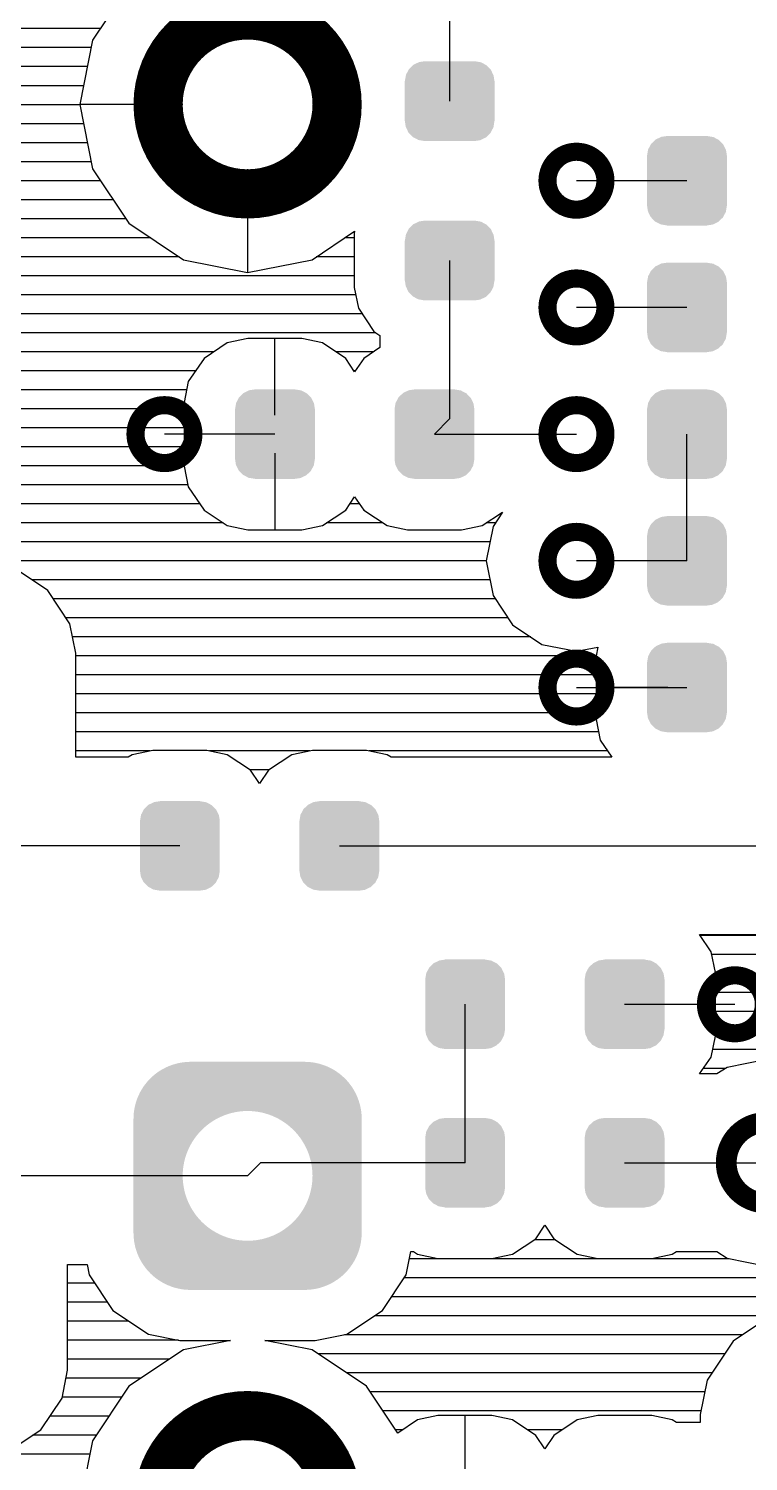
# Model space of a CAD drawing. Extents: x 295 to 953, y 10 to 290.
# Drawn here: x 644.72 to 659.14, y 108.46 to 137.18 of the extents above; entities that cross this region are included whole.
import ezdxf

# ---------------------------------------------------------------- set-up
doc = ezdxf.new("R2010")
doc.units = 0
doc.header["$LTSCALE"] = 5
doc.header["$MEASUREMENT"] = 0
doc.layers.get('0').update_dxf_attribs({"linetype": 'CONTINUOUS', "lineweight": 25})

msp = doc.modelspace()

# ---------------------------------------------------------------- linework, layer by layer
for p, q in [((653.157, 138.885), (653.157, 135.73)), ((646.731, 138.042), (645.999, 136.949)), ((646.152, 137.183), (625.852, 137.183)), ((645.969, 136.802), (625.852, 136.802)), ((645.999, 136.949), (645.745, 135.664)), ((645.893, 136.421), (625.852, 136.421)), ((645.817, 136.04), (625.852, 136.04)), ((645.745, 135.659), (625.852, 135.659)), ((647.808, 135.664), (645.745, 135.664)), ((645.745, 135.664), (645.999, 134.374)), ((645.822, 135.278), (625.852, 135.278)), ((645.898, 134.897), (625.852, 134.897)), ((645.974, 134.516), (625.852, 134.516)), ((646.162, 134.135), (625.852, 134.135)), ((645.999, 134.374), (646.731, 133.282)), ((649.108, 134.364), (649.108, 132.296)), ((657.912, 134.135), (655.697, 134.135)), ((646.416, 133.754), (625.852, 133.754)), ((646.67, 133.373), (625.852, 133.373)), ((646.731, 133.282), (647.823, 132.55)), ((647.168, 132.992), (625.852, 132.992)), ((650.399, 132.55), (651.252, 133.124)), ((651.242, 132.992), (651.054, 132.992)), ((651.252, 133.124), (651.242, 133.073)), ((651.242, 133.073), (651.242, 131.991)), ((647.737, 132.611), (625.852, 132.611)), ((647.823, 132.55), (649.108, 132.296)), ((649.108, 132.296), (650.399, 132.55)), ((651.242, 132.611), (650.48, 132.611)), ((653.157, 132.535), (653.157, 129.36)), ((651.242, 132.23), (625.852, 132.23)), ((651.272, 131.849), (625.852, 131.849)), ((651.242, 131.991), (651.328, 131.58)), ((651.328, 131.58), (651.638, 131.112)), ((657.912, 131.595), (655.697, 131.595)), ((651.405, 131.468), (625.852, 131.468)), ((651.679, 131.087), (625.852, 131.087)), ((649.113, 130.97), (648.702, 130.884)), ((650.195, 130.97), (649.113, 130.97)), ((649.657, 129.436), (649.657, 130.97)), ((650.607, 130.884), (650.195, 130.97)), ((651.638, 131.112), (651.76, 131.031)), ((651.76, 131.031), (651.76, 130.792)), ((648.428, 130.706), (625.852, 130.706)), ((648.702, 130.884), (648.235, 130.574)), ((651.074, 130.574), (650.607, 130.884)), ((651.628, 130.706), (650.881, 130.706)), ((651.76, 130.792), (651.435, 130.574)), ((648.235, 130.574), (647.92, 130.107)), ((651.252, 130.305), (651.074, 130.574)), ((651.435, 130.574), (651.252, 130.305)), ((648.067, 130.325), (625.852, 130.325)), ((647.92, 130.107), (647.838, 129.69)), ((651.267, 130.325), (651.242, 130.325)), ((647.889, 129.944), (625.852, 129.944)), ((647.838, 129.563), (625.852, 129.563)), ((647.838, 129.69), (647.838, 128.415)), ((653.157, 129.36), (652.852, 129.055)), ((647.838, 129.182), (625.852, 129.182)), ((649.657, 129.055), (647.442, 129.055)), ((649.276, 129.055), (647.838, 129.055)), ((652.852, 129.055), (655.697, 129.055)), ((657.912, 126.515), (657.912, 129.055)), ((647.838, 128.801), (625.852, 128.801)), ((649.657, 128.674), (649.657, 127.135)), ((647.838, 128.42), (625.852, 128.42)), ((647.838, 128.415), (647.92, 127.998)), ((647.915, 128.039), (625.852, 128.039)), ((647.92, 127.998), (648.235, 127.531)), ((648.153, 127.658), (625.852, 127.658)), ((648.235, 127.531), (648.702, 127.221)), ((650.607, 127.221), (651.074, 127.531)), ((651.074, 127.531), (651.252, 127.8)), ((651.349, 127.658), (651.161, 127.658)), ((651.252, 127.8), (651.435, 127.531)), ((651.435, 127.531), (651.902, 127.221)), ((648.621, 127.277), (625.852, 127.277)), ((651.821, 127.277), (650.688, 127.277)), ((653.807, 127.221), (654.214, 127.49)), ((654.072, 127.277), (653.889, 127.277)), ((654.214, 127.49), (654.026, 127.206)), ((648.702, 127.221), (649.113, 127.135)), ((649.113, 127.135), (650.195, 127.135)), ((650.195, 127.135), (650.607, 127.221)), ((651.902, 127.221), (652.314, 127.135)), ((652.314, 127.135), (653.396, 127.135)), ((653.396, 127.135), (653.807, 127.221)), ((654.026, 127.206), (653.889, 126.515)), ((653.965, 126.896), (625.852, 126.896)), ((653.889, 126.515), (625.852, 126.515)), ((645.105, 125.921), (644.435, 126.368)), ((653.889, 126.515), (654.026, 125.819)), ((657.912, 126.515), (655.697, 126.515)), ((653.965, 126.134), (644.79, 126.134)), ((645.547, 125.255), (645.105, 125.921)), ((654.026, 125.819), (654.417, 125.23)), ((654.072, 125.753), (645.217, 125.753)), ((654.326, 125.372), (645.471, 125.372)), ((645.664, 124.666), (645.547, 125.255)), ((654.417, 125.23), (655.006, 124.839)), ((654.783, 124.991), (645.603, 124.991)), ((645.664, 122.578), (645.664, 124.666)), ((655.006, 124.839), (655.697, 124.701)), ((655.697, 124.701), (656.129, 124.783)), ((656.129, 124.783), (656.093, 124.61)), ((656.093, 124.61), (645.664, 124.61)), ((656.093, 124.61), (656.093, 123.335)), ((656.093, 124.229), (645.664, 124.229)), ((656.093, 123.848), (645.664, 123.848)), ((655.697, 123.975), (657.912, 123.975)), ((657.531, 123.975), (656.093, 123.975)), ((656.093, 123.467), (645.664, 123.467)), ((656.093, 123.335), (656.175, 122.918)), ((656.144, 123.086), (645.664, 123.086)), ((647.153, 122.705), (645.664, 122.705)), ((647.208, 122.715), (646.797, 122.629)), ((648.29, 122.715), (647.208, 122.715)), ((648.702, 122.629), (648.29, 122.715)), ((650.353, 122.705), (648.346, 122.705)), ((650.409, 122.715), (649.997, 122.629)), ((651.491, 122.715), (650.409, 122.715)), ((651.902, 122.629), (651.491, 122.715)), ((656.322, 122.705), (651.547, 122.705)), ((656.175, 122.918), (656.408, 122.578)), ((646.716, 122.578), (645.664, 122.578)), ((646.797, 122.629), (646.716, 122.578)), ((649.169, 122.319), (648.702, 122.629)), ((649.997, 122.629), (649.53, 122.319)), ((651.984, 122.578), (651.902, 122.629)), ((656.408, 122.578), (651.984, 122.578)), ((649.535, 122.324), (649.164, 122.324)), ((649.347, 122.05), (649.169, 122.319)), ((649.53, 122.319), (649.347, 122.05)), ((647.752, 120.8), (643.922, 120.8)), ((650.947, 120.8), (667.127, 120.8)), ((658.4, 118.677), (658.166, 119.022)), ((658.166, 119.022), (666.396, 119.022)), ((666.411, 119.002), (658.181, 119.002)), ((658.481, 118.26), (658.4, 118.677)), ((666.792, 118.621), (658.41, 118.621)), ((658.481, 116.985), (658.481, 118.26)), ((667.173, 118.24), (658.481, 118.24)), ((667.554, 117.859), (658.481, 117.859)), ((653.467, 114.45), (653.467, 117.625)), ((656.662, 117.625), (658.872, 117.625)), ((657.043, 117.625), (658.481, 117.625)), ((667.889, 117.478), (658.481, 117.478)), ((658.4, 116.568), (658.481, 116.985)), ((667.889, 117.097), (658.481, 117.097)), ((667.889, 116.716), (658.425, 116.716)), ((658.166, 116.228), (658.4, 116.568)), ((658.679, 116.335), (658.242, 116.335)), ((658.715, 116.36), (658.511, 116.228)), ((659.507, 116.518), (658.715, 116.36)), ((658.511, 116.228), (658.166, 116.228)), ((649.367, 114.45), (649.108, 114.186)), ((653.467, 114.45), (649.367, 114.45)), ((656.662, 114.45), (659.507, 114.45)), ((649.108, 114.186), (643.373, 114.186)), ((654.884, 112.926), (655.062, 113.195)), ((655.062, 113.195), (655.245, 112.926)), ((654.417, 112.616), (654.884, 112.926)), ((655.275, 112.906), (654.854, 112.906)), ((655.245, 112.926), (655.712, 112.616)), ((652.288, 112.2), (652.38, 112.672)), ((652.38, 112.672), (652.431, 112.672)), ((652.431, 112.672), (652.512, 112.616)), ((652.512, 112.616), (652.923, 112.53)), ((654.005, 112.53), (654.417, 112.616)), ((655.712, 112.616), (656.124, 112.53)), ((657.206, 112.53), (657.617, 112.616)), ((657.617, 112.616), (657.699, 112.672)), ((657.699, 112.672), (658.511, 112.672)), ((658.511, 112.672), (658.715, 112.535)), ((645.502, 110.289), (645.502, 112.408)), ((645.502, 112.408), (645.893, 112.408)), ((645.893, 112.408), (645.933, 112.2)), ((658.755, 112.525), (652.349, 112.525)), ((652.923, 112.53), (654.005, 112.53)), ((656.124, 112.53), (657.206, 112.53)), ((658.715, 112.535), (659.507, 112.377)), ((646.045, 112.037), (645.502, 112.037)), ((645.933, 112.2), (646.411, 111.488)), ((651.811, 111.488), (652.288, 112.2)), ((674.62, 112.144), (652.248, 112.144)), ((674.62, 111.763), (651.994, 111.763)), ((646.299, 111.656), (645.502, 111.656)), ((646.411, 111.488), (647.122, 111.011)), ((651.095, 111.011), (651.811, 111.488)), ((646.731, 111.275), (645.502, 111.275)), ((659.599, 111.382), (651.653, 111.382)), ((659.624, 111.397), (658.837, 110.874)), ((647.722, 110.894), (645.502, 110.894)), ((647.122, 111.011), (647.752, 110.884)), ((647.752, 110.884), (648.763, 110.884)), ((648.763, 110.884), (647.823, 110.696)), ((650.399, 110.696), (649.454, 110.884)), ((649.454, 110.884), (650.465, 110.884)), ((650.465, 110.884), (651.095, 111.011)), ((659.03, 111.001), (651.049, 111.001)), ((658.837, 110.874), (658.318, 110.091)), ((647.823, 110.696), (646.731, 109.969)), ((651.491, 109.969), (650.399, 110.696)), ((658.669, 110.62), (650.516, 110.62)), ((645.39, 109.731), (645.502, 110.289)), ((647.539, 110.513), (645.502, 110.513)), ((646.97, 110.132), (645.471, 110.132)), ((658.415, 110.239), (651.084, 110.239)), ((658.318, 110.091), (658.176, 109.4)), ((644.968, 109.096), (645.39, 109.731)), ((646.584, 109.751), (645.395, 109.751)), ((646.731, 109.969), (645.999, 108.877)), ((652.116, 109.03), (651.491, 109.969)), ((658.268, 109.858), (651.562, 109.858)), ((658.191, 109.477), (651.816, 109.477)), ((646.33, 109.37), (645.146, 109.37)), ((652.512, 109.294), (652.116, 109.03)), ((652.923, 109.38), (652.512, 109.294)), ((654.005, 109.38), (652.923, 109.38)), ((653.467, 107.846), (653.467, 109.38)), ((654.417, 109.294), (654.005, 109.38)), ((654.884, 108.984), (654.417, 109.294)), ((655.712, 109.294), (655.245, 108.984)), ((656.124, 109.38), (655.712, 109.294)), ((657.206, 109.38), (656.124, 109.38)), ((657.617, 109.294), (657.206, 109.38)), ((657.699, 109.243), (657.617, 109.294)), ((658.176, 109.243), (657.699, 109.243)), ((658.176, 109.4), (658.176, 109.243)), ((644.333, 108.674), (644.968, 109.096)), ((646.076, 108.989), (644.801, 108.989)), ((645.999, 108.877), (645.745, 107.587)), ((652.212, 109.096), (652.075, 109.096)), ((655.413, 109.096), (654.717, 109.096)), ((655.062, 108.715), (654.884, 108.984)), ((655.245, 108.984), (655.062, 108.715)), ((645.944, 108.608), (643.993, 108.608))]:
    msp.add_line(p, q)
for points, const_width in [([(650.902, 135.664, -1), (647.315, 135.664, -1)], 0.986), ([(656.278, 134.135, -1), (655.117, 134.135, -1)], 0.363), ([(656.278, 131.595, -1), (655.117, 131.595, -1)], 0.363), ([(648.023, 129.055, -1), (646.862, 129.055, -1)], 0.363), ([(656.278, 129.055, -1), (655.117, 129.055, -1)], 0.363), ([(656.278, 126.515, -1), (655.117, 126.515, -1)], 0.363), ([(656.278, 123.975, -1), (655.117, 123.975, -1)], 0.363), ([(659.453, 117.625, -1), (658.292, 117.625, -1)], 0.363), ([(660.315, 114.45, -1), (658.699, 114.45, -1)], 0.417), ([(650.902, 107.587, -1), (647.315, 107.587, -1)], 0.986)]:
    msp.add_lwpolyline(points, format="xyb", close=True, dxfattribs=dict(const_width=const_width))
for points in [[(653.972, 136.369), (653.895, 136.45), (652.339, 136.369), (652.422, 136.45)], [(653.895, 136.45), (653.88, 136.458), (652.422, 136.45), (652.43, 136.458)], [(653.88, 136.458), (653.783, 136.509), (652.43, 136.458), (652.536, 136.509)], [(653.783, 136.509), (653.758, 136.513), (652.536, 136.509), (652.544, 136.513)], [(653.758, 136.513), (653.657, 136.53), (652.544, 136.513), (652.657, 136.53)], [(654.054, 136.131), (654.038, 136.244), (652.26, 136.131), (652.279, 136.244)], [(654.038, 136.244), (654.031, 136.257), (652.279, 136.244), (652.281, 136.257)], [(654.031, 136.257), (653.983, 136.358), (652.281, 136.257), (652.334, 136.358)], [(653.983, 136.358), (653.972, 136.369), (652.334, 136.358), (652.339, 136.369)], [(654.056, 135.329), (654.056, 136.131), (652.258, 135.329), (652.258, 136.131)], [(654.036, 135.216), (654.054, 135.329), (652.277, 135.216), (652.26, 135.329)], [(654.034, 135.204), (654.036, 135.216), (652.283, 135.204), (652.277, 135.216)], [(653.981, 135.102), (654.034, 135.204), (652.331, 135.102), (652.283, 135.204)], [(653.975, 135.091), (653.981, 135.102), (652.342, 135.091), (652.331, 135.102)], [(653.892, 135.01), (653.975, 135.091), (652.419, 135.01), (652.342, 135.091)], [(653.884, 135.002), (653.892, 135.01), (652.434, 135.002), (652.419, 135.01)], [(653.778, 134.951), (653.884, 135.002), (652.532, 134.951), (652.434, 135.002)], [(658.535, 134.96), (658.439, 135.011), (657.284, 134.96), (657.39, 135.011)], [(658.439, 135.011), (658.413, 135.015), (657.39, 135.011), (657.399, 135.015)], [(658.413, 135.015), (658.313, 135.031), (657.399, 135.015), (657.511, 135.031)], [(658.313, 135.031), (658.313, 135.034), (657.511, 135.031), (657.511, 135.034)], [(653.77, 134.947), (653.778, 134.951), (652.556, 134.947), (652.532, 134.951)], [(653.657, 134.93), (653.77, 134.947), (652.657, 134.93), (652.556, 134.947)], [(658.712, 134.635), (658.695, 134.747), (657.112, 134.635), (657.131, 134.747)], [(658.695, 134.747), (658.689, 134.76), (657.131, 134.747), (657.133, 134.76)], [(658.689, 134.76), (658.64, 134.861), (657.133, 134.76), (657.187, 134.861)], [(658.64, 134.861), (658.629, 134.873), (657.187, 134.861), (657.193, 134.873)], [(658.629, 134.873), (658.551, 134.952), (657.193, 134.873), (657.276, 134.952)], [(658.551, 134.952), (658.535, 134.96), (657.276, 134.952), (657.284, 134.96)], [(658.712, 134.633), (658.712, 134.635), (657.112, 134.633), (657.112, 134.635)], [(658.712, 133.637), (658.712, 134.633), (657.112, 133.637), (657.112, 134.633)], [(658.712, 133.635), (658.712, 133.637), (657.112, 133.635), (657.112, 133.637)], [(658.693, 133.523), (658.712, 133.635), (657.129, 133.523), (657.112, 133.635)], [(653.895, 133.255), (653.88, 133.263), (652.422, 133.255), (652.43, 133.263)], [(653.88, 133.263), (653.783, 133.314), (652.43, 133.263), (652.536, 133.314)], [(653.783, 133.314), (653.758, 133.318), (652.536, 133.314), (652.544, 133.318)], [(653.758, 133.318), (653.657, 133.335), (652.544, 133.318), (652.657, 133.335)], [(658.691, 133.51), (658.693, 133.523), (657.135, 133.51), (657.129, 133.523)], [(658.637, 133.409), (658.691, 133.51), (657.184, 133.409), (657.135, 133.51)], [(658.631, 133.397), (658.637, 133.409), (657.195, 133.397), (657.184, 133.409)], [(658.548, 133.318), (658.631, 133.397), (657.273, 133.318), (657.195, 133.397)], [(658.54, 133.31), (658.548, 133.318), (657.289, 133.31), (657.273, 133.318)], [(658.434, 133.259), (658.54, 133.31), (657.385, 133.259), (657.289, 133.31)], [(654.054, 132.936), (654.038, 133.049), (652.26, 132.936), (652.279, 133.049)], [(654.038, 133.049), (654.031, 133.061), (652.279, 133.049), (652.281, 133.061)], [(654.031, 133.061), (653.983, 133.163), (652.281, 133.061), (652.334, 133.163)], [(653.983, 133.163), (653.972, 133.174), (652.334, 133.163), (652.339, 133.174)], [(653.972, 133.174), (653.895, 133.255), (652.339, 133.174), (652.422, 133.255)], [(658.425, 133.255), (658.434, 133.259), (657.411, 133.255), (657.385, 133.259)], [(658.313, 133.239), (658.425, 133.255), (657.511, 133.239), (657.411, 133.255)], [(658.313, 133.236), (658.313, 133.239), (657.511, 133.236), (657.511, 133.239)], [(654.056, 132.133), (654.056, 132.936), (652.258, 132.133), (652.258, 132.936)], [(658.629, 132.333), (658.551, 132.412), (657.193, 132.333), (657.276, 132.412)], [(658.551, 132.412), (658.535, 132.42), (657.276, 132.412), (657.284, 132.42)], [(658.535, 132.42), (658.439, 132.471), (657.284, 132.42), (657.39, 132.471)], [(658.439, 132.471), (658.413, 132.475), (657.39, 132.471), (657.399, 132.475)], [(658.413, 132.475), (658.313, 132.491), (657.399, 132.475), (657.511, 132.491)], [(658.313, 132.491), (658.313, 132.494), (657.511, 132.491), (657.511, 132.494)], [(654.036, 132.021), (654.054, 132.133), (652.277, 132.021), (652.26, 132.133)], [(658.712, 132.095), (658.695, 132.207), (657.112, 132.095), (657.131, 132.207)], [(658.695, 132.207), (658.689, 132.22), (657.131, 132.207), (657.133, 132.22)], [(658.689, 132.22), (658.64, 132.321), (657.133, 132.22), (657.187, 132.321)], [(658.64, 132.321), (658.629, 132.333), (657.187, 132.321), (657.193, 132.333)], [(654.034, 132.008), (654.036, 132.021), (652.283, 132.008), (652.277, 132.021)], [(653.981, 131.906), (654.034, 132.008), (652.331, 131.906), (652.283, 132.008)], [(653.975, 131.896), (653.981, 131.906), (652.342, 131.896), (652.331, 131.906)], [(653.892, 131.815), (653.975, 131.896), (652.419, 131.815), (652.342, 131.896)], [(658.712, 132.093), (658.712, 132.095), (657.112, 132.093), (657.112, 132.095)], [(658.712, 131.097), (658.712, 132.093), (657.112, 131.097), (657.112, 132.093)], [(653.884, 131.807), (653.892, 131.815), (652.434, 131.807), (652.419, 131.815)], [(653.778, 131.756), (653.884, 131.807), (652.532, 131.756), (652.434, 131.807)], [(653.77, 131.752), (653.778, 131.756), (652.556, 131.752), (652.532, 131.756)], [(653.657, 131.735), (653.77, 131.752), (652.657, 131.735), (652.556, 131.752)], [(658.712, 131.095), (658.712, 131.097), (657.112, 131.095), (657.112, 131.097)], [(658.693, 130.983), (658.712, 131.095), (657.129, 130.983), (657.112, 131.095)], [(658.691, 130.97), (658.693, 130.983), (657.135, 130.97), (657.129, 130.983)], [(658.637, 130.869), (658.691, 130.97), (657.184, 130.869), (657.135, 130.97)], [(658.631, 130.857), (658.637, 130.869), (657.195, 130.857), (657.184, 130.869)], [(658.548, 130.778), (658.631, 130.857), (657.273, 130.778), (657.195, 130.857)], [(658.54, 130.77), (658.548, 130.778), (657.289, 130.77), (657.273, 130.778)], [(658.434, 130.719), (658.54, 130.77), (657.385, 130.719), (657.289, 130.77)], [(658.425, 130.715), (658.434, 130.719), (657.411, 130.715), (657.385, 130.719)], [(658.313, 130.699), (658.425, 130.715), (657.511, 130.699), (657.411, 130.715)], [(658.313, 130.696), (658.313, 130.699), (657.511, 130.696), (657.511, 130.699)], [(650.374, 129.793), (650.296, 129.872), (648.938, 129.793), (649.021, 129.872)], [(650.296, 129.872), (650.28, 129.88), (649.021, 129.872), (649.029, 129.88)], [(650.28, 129.88), (650.184, 129.931), (649.029, 129.88), (649.135, 129.931)], [(650.184, 129.931), (650.158, 129.935), (649.135, 129.931), (649.144, 129.935)], [(650.158, 129.935), (650.058, 129.951), (649.144, 129.935), (649.256, 129.951)], [(650.058, 129.951), (650.058, 129.954), (649.256, 129.951), (649.256, 129.954)], [(653.569, 129.793), (653.492, 129.872), (652.133, 129.793), (652.216, 129.872)], [(653.492, 129.872), (653.476, 129.88), (652.216, 129.872), (652.225, 129.88)], [(653.476, 129.88), (653.379, 129.931), (652.225, 129.88), (652.33, 129.931)], [(653.379, 129.931), (653.353, 129.935), (652.33, 129.931), (652.339, 129.935)], [(653.353, 129.935), (653.254, 129.951), (652.339, 129.935), (652.451, 129.951)], [(653.254, 129.951), (653.254, 129.954), (652.451, 129.951), (652.451, 129.954)], [(658.629, 129.793), (658.551, 129.872), (657.193, 129.793), (657.276, 129.872)], [(658.551, 129.872), (658.535, 129.88), (657.276, 129.872), (657.284, 129.88)], [(658.535, 129.88), (658.439, 129.931), (657.284, 129.88), (657.39, 129.931)], [(658.439, 129.931), (658.413, 129.935), (657.39, 129.931), (657.399, 129.935)], [(658.413, 129.935), (658.313, 129.951), (657.399, 129.935), (657.511, 129.951)], [(658.313, 129.951), (658.313, 129.954), (657.511, 129.951), (657.511, 129.954)], [(650.457, 129.555), (650.44, 129.667), (648.857, 129.555), (648.876, 129.667)], [(650.457, 129.553), (650.457, 129.555), (648.857, 129.553), (648.857, 129.555)], [(650.457, 128.557), (650.457, 129.553), (648.857, 128.557), (648.857, 129.553)], [(650.44, 129.667), (650.434, 129.68), (648.876, 129.667), (648.878, 129.68)], [(650.434, 129.68), (650.385, 129.781), (648.878, 129.68), (648.932, 129.781)], [(650.385, 129.781), (650.374, 129.793), (648.932, 129.781), (648.938, 129.793)], [(653.652, 129.555), (653.635, 129.667), (652.052, 129.555), (652.071, 129.667)], [(653.652, 129.553), (653.652, 129.555), (652.052, 129.553), (652.052, 129.555)], [(653.652, 128.557), (653.652, 129.553), (652.052, 128.557), (652.052, 129.553)], [(653.635, 129.667), (653.629, 129.68), (652.071, 129.667), (652.073, 129.68)], [(653.629, 129.68), (653.58, 129.781), (652.073, 129.68), (652.127, 129.781)], [(653.58, 129.781), (653.569, 129.793), (652.127, 129.781), (652.133, 129.793)], [(658.712, 129.555), (658.695, 129.667), (657.112, 129.555), (657.131, 129.667)], [(658.712, 129.553), (658.712, 129.555), (657.112, 129.553), (657.112, 129.555)], [(658.712, 128.557), (658.712, 129.553), (657.112, 128.557), (657.112, 129.553)], [(658.695, 129.667), (658.689, 129.68), (657.131, 129.667), (657.133, 129.68)], [(658.689, 129.68), (658.64, 129.781), (657.133, 129.68), (657.187, 129.781)], [(658.64, 129.781), (658.629, 129.793), (657.187, 129.781), (657.193, 129.793)], [(650.457, 128.555), (650.457, 128.557), (648.857, 128.555), (648.857, 128.557)], [(650.438, 128.443), (650.457, 128.555), (648.874, 128.443), (648.857, 128.555)], [(650.436, 128.43), (650.438, 128.443), (648.88, 128.43), (648.874, 128.443)], [(650.382, 128.329), (650.436, 128.43), (648.929, 128.329), (648.88, 128.43)], [(653.652, 128.555), (653.652, 128.557), (652.052, 128.555), (652.052, 128.557)], [(653.633, 128.443), (653.652, 128.555), (652.069, 128.443), (652.052, 128.555)], [(653.631, 128.43), (653.633, 128.443), (652.076, 128.43), (652.069, 128.443)], [(653.578, 128.329), (653.631, 128.43), (652.125, 128.329), (652.076, 128.43)], [(658.712, 128.555), (658.712, 128.557), (657.112, 128.555), (657.112, 128.557)], [(658.693, 128.443), (658.712, 128.555), (657.129, 128.443), (657.112, 128.555)], [(658.691, 128.43), (658.693, 128.443), (657.135, 128.43), (657.129, 128.443)], [(658.637, 128.329), (658.691, 128.43), (657.184, 128.329), (657.135, 128.43)], [(650.376, 128.317), (650.382, 128.329), (648.94, 128.317), (648.929, 128.329)], [(650.293, 128.238), (650.376, 128.317), (649.018, 128.238), (648.94, 128.317)], [(650.285, 128.23), (650.293, 128.238), (649.034, 128.23), (649.018, 128.238)], [(650.179, 128.179), (650.285, 128.23), (649.13, 128.179), (649.034, 128.23)], [(650.17, 128.175), (650.179, 128.179), (649.156, 128.175), (649.13, 128.179)], [(650.058, 128.159), (650.17, 128.175), (649.256, 128.159), (649.156, 128.175)], [(650.058, 128.156), (650.058, 128.159), (649.256, 128.156), (649.256, 128.159)], [(653.572, 128.317), (653.578, 128.329), (652.136, 128.317), (652.125, 128.329)], [(653.489, 128.238), (653.572, 128.317), (652.213, 128.238), (652.136, 128.317)], [(653.48, 128.23), (653.489, 128.238), (652.229, 128.23), (652.213, 128.238)], [(653.374, 128.179), (653.48, 128.23), (652.326, 128.179), (652.229, 128.23)], [(653.365, 128.175), (653.374, 128.179), (652.352, 128.175), (652.326, 128.179)], [(653.254, 128.159), (653.365, 128.175), (652.451, 128.159), (652.352, 128.175)], [(653.254, 128.156), (653.254, 128.159), (652.451, 128.156), (652.451, 128.159)], [(658.631, 128.317), (658.637, 128.329), (657.195, 128.317), (657.184, 128.329)], [(658.548, 128.238), (658.631, 128.317), (657.273, 128.238), (657.195, 128.317)], [(658.54, 128.23), (658.548, 128.238), (657.289, 128.23), (657.273, 128.238)], [(658.434, 128.179), (658.54, 128.23), (657.385, 128.179), (657.289, 128.23)], [(658.425, 128.175), (658.434, 128.179), (657.411, 128.175), (657.385, 128.179)], [(658.313, 128.159), (658.425, 128.175), (657.511, 128.159), (657.411, 128.175)], [(658.313, 128.156), (658.313, 128.159), (657.511, 128.156), (657.511, 128.159)], [(658.689, 127.14), (658.64, 127.241), (657.133, 127.14), (657.187, 127.241)], [(658.64, 127.241), (658.629, 127.253), (657.187, 127.241), (657.193, 127.253)], [(658.629, 127.253), (658.551, 127.332), (657.193, 127.253), (657.276, 127.332)], [(658.551, 127.332), (658.535, 127.34), (657.276, 127.332), (657.284, 127.34)], [(658.535, 127.34), (658.439, 127.391), (657.284, 127.34), (657.39, 127.391)], [(658.439, 127.391), (658.413, 127.395), (657.39, 127.391), (657.399, 127.395)], [(658.413, 127.395), (658.313, 127.411), (657.399, 127.395), (657.511, 127.411)], [(658.313, 127.411), (658.313, 127.414), (657.511, 127.411), (657.511, 127.414)], [(658.712, 127.015), (658.695, 127.127), (657.112, 127.015), (657.131, 127.127)], [(658.712, 127.013), (658.712, 127.015), (657.112, 127.013), (657.112, 127.015)], [(658.712, 126.017), (658.712, 127.013), (657.112, 126.017), (657.112, 127.013)], [(658.695, 127.127), (658.689, 127.14), (657.131, 127.127), (657.133, 127.14)], [(658.712, 126.015), (658.712, 126.017), (657.112, 126.015), (657.112, 126.017)], [(658.693, 125.903), (658.712, 126.015), (657.129, 125.903), (657.112, 126.015)], [(658.691, 125.89), (658.693, 125.903), (657.135, 125.89), (657.129, 125.903)], [(658.637, 125.789), (658.691, 125.89), (657.184, 125.789), (657.135, 125.89)], [(658.631, 125.777), (658.637, 125.789), (657.195, 125.777), (657.184, 125.789)], [(658.548, 125.698), (658.631, 125.777), (657.273, 125.698), (657.195, 125.777)], [(658.54, 125.69), (658.548, 125.698), (657.289, 125.69), (657.273, 125.698)], [(658.434, 125.639), (658.54, 125.69), (657.385, 125.639), (657.289, 125.69)], [(658.425, 125.635), (658.434, 125.639), (657.411, 125.635), (657.385, 125.639)], [(658.313, 125.619), (658.425, 125.635), (657.511, 125.619), (657.411, 125.635)], [(658.313, 125.616), (658.313, 125.619), (657.511, 125.616), (657.511, 125.619)], [(658.689, 124.6), (658.64, 124.701), (657.133, 124.6), (657.187, 124.701)], [(658.64, 124.701), (658.629, 124.713), (657.187, 124.701), (657.193, 124.713)], [(658.629, 124.713), (658.551, 124.792), (657.193, 124.713), (657.276, 124.792)], [(658.551, 124.792), (658.535, 124.8), (657.276, 124.792), (657.284, 124.8)], [(658.535, 124.8), (658.439, 124.851), (657.284, 124.8), (657.39, 124.851)], [(658.439, 124.851), (658.413, 124.855), (657.39, 124.851), (657.399, 124.855)], [(658.413, 124.855), (658.313, 124.871), (657.399, 124.855), (657.511, 124.871)], [(658.313, 124.871), (658.313, 124.874), (657.511, 124.871), (657.511, 124.874)], [(658.712, 124.475), (658.695, 124.587), (657.112, 124.475), (657.131, 124.587)], [(658.712, 124.473), (658.712, 124.475), (657.112, 124.473), (657.112, 124.475)], [(658.712, 123.477), (658.712, 124.473), (657.112, 123.477), (657.112, 124.473)], [(658.695, 124.587), (658.689, 124.6), (657.131, 124.587), (657.133, 124.6)], [(658.712, 123.475), (658.712, 123.477), (657.112, 123.475), (657.112, 123.477)], [(658.693, 123.363), (658.712, 123.475), (657.129, 123.363), (657.112, 123.475)], [(658.691, 123.35), (658.693, 123.363), (657.135, 123.35), (657.129, 123.363)], [(658.637, 123.249), (658.691, 123.35), (657.184, 123.249), (657.135, 123.35)], [(658.631, 123.237), (658.637, 123.249), (657.195, 123.237), (657.184, 123.249)], [(658.548, 123.158), (658.631, 123.237), (657.273, 123.158), (657.195, 123.237)], [(658.54, 123.15), (658.548, 123.158), (657.289, 123.15), (657.273, 123.158)], [(658.434, 123.099), (658.54, 123.15), (657.385, 123.099), (657.289, 123.15)], [(658.425, 123.095), (658.434, 123.099), (657.411, 123.095), (657.385, 123.099)], [(658.313, 123.079), (658.425, 123.095), (657.511, 123.079), (657.411, 123.095)], [(658.313, 123.076), (658.313, 123.079), (657.511, 123.076), (657.511, 123.079)], [(648.529, 121.425), (648.48, 121.526), (646.973, 121.425), (647.027, 121.526)], [(648.48, 121.526), (648.469, 121.538), (647.027, 121.526), (647.033, 121.538)], [(648.469, 121.538), (648.391, 121.617), (647.033, 121.538), (647.116, 121.617)], [(648.391, 121.617), (648.375, 121.625), (647.116, 121.617), (647.124, 121.625)], [(648.375, 121.625), (648.279, 121.676), (647.124, 121.625), (647.23, 121.676)], [(648.279, 121.676), (648.253, 121.68), (647.23, 121.676), (647.239, 121.68)], [(648.253, 121.68), (648.153, 121.696), (647.239, 121.68), (647.351, 121.696)], [(648.153, 121.696), (648.153, 121.699), (647.351, 121.696), (647.351, 121.699)], [(651.724, 121.425), (651.675, 121.526), (650.168, 121.425), (650.222, 121.526)], [(651.675, 121.526), (651.664, 121.538), (650.222, 121.526), (650.228, 121.538)], [(651.664, 121.538), (651.587, 121.617), (650.228, 121.538), (650.311, 121.617)], [(651.587, 121.617), (651.571, 121.625), (650.311, 121.617), (650.32, 121.625)], [(651.571, 121.625), (651.474, 121.676), (650.32, 121.625), (650.425, 121.676)], [(651.474, 121.676), (651.448, 121.68), (650.425, 121.676), (650.434, 121.68)], [(651.448, 121.68), (651.349, 121.696), (650.434, 121.68), (650.546, 121.696)], [(651.349, 121.696), (651.349, 121.699), (650.546, 121.696), (650.546, 121.699)], [(648.552, 121.3), (648.535, 121.412), (646.952, 121.3), (646.971, 121.412)], [(648.552, 121.298), (648.552, 121.3), (646.952, 121.298), (646.952, 121.3)], [(648.552, 120.302), (648.552, 121.298), (646.952, 120.302), (646.952, 121.298)], [(648.535, 121.412), (648.529, 121.425), (646.971, 121.412), (646.973, 121.425)], [(651.747, 121.3), (651.73, 121.412), (650.147, 121.3), (650.166, 121.412)], [(651.747, 121.298), (651.747, 121.3), (650.147, 121.298), (650.147, 121.3)], [(651.747, 120.302), (651.747, 121.298), (650.147, 120.302), (650.147, 121.298)], [(651.73, 121.412), (651.724, 121.425), (650.166, 121.412), (650.168, 121.425)], [(648.552, 120.3), (648.552, 120.302), (646.952, 120.3), (646.952, 120.302)], [(648.533, 120.188), (648.552, 120.3), (646.969, 120.188), (646.952, 120.3)], [(648.531, 120.175), (648.533, 120.188), (646.975, 120.175), (646.969, 120.188)], [(648.477, 120.074), (648.531, 120.175), (647.024, 120.074), (646.975, 120.175)], [(648.471, 120.062), (648.477, 120.074), (647.035, 120.062), (647.024, 120.074)], [(648.388, 119.983), (648.471, 120.062), (647.113, 119.983), (647.035, 120.062)], [(651.747, 120.3), (651.747, 120.302), (650.147, 120.3), (650.147, 120.302)], [(651.728, 120.188), (651.747, 120.3), (650.164, 120.188), (650.147, 120.3)], [(651.726, 120.175), (651.728, 120.188), (650.171, 120.175), (650.164, 120.188)], [(651.673, 120.074), (651.726, 120.175), (650.22, 120.074), (650.171, 120.175)], [(651.667, 120.062), (651.673, 120.074), (650.231, 120.062), (650.22, 120.074)], [(651.584, 119.983), (651.667, 120.062), (650.308, 119.983), (650.231, 120.062)], [(648.38, 119.975), (648.388, 119.983), (647.129, 119.975), (647.113, 119.983)], [(648.274, 119.924), (648.38, 119.975), (647.225, 119.924), (647.129, 119.975)], [(648.265, 119.92), (648.274, 119.924), (647.251, 119.92), (647.225, 119.924)], [(648.153, 119.904), (648.265, 119.92), (647.351, 119.904), (647.251, 119.92)], [(648.153, 119.901), (648.153, 119.904), (647.351, 119.901), (647.351, 119.904)], [(651.575, 119.975), (651.584, 119.983), (650.324, 119.975), (650.308, 119.983)], [(651.469, 119.924), (651.575, 119.975), (650.421, 119.924), (650.324, 119.975)], [(651.46, 119.92), (651.469, 119.924), (650.447, 119.92), (650.421, 119.924)], [(651.349, 119.904), (651.46, 119.92), (650.546, 119.904), (650.447, 119.92)], [(651.349, 119.901), (651.349, 119.904), (650.546, 119.901), (650.546, 119.904)], [(654.244, 118.25), (654.195, 118.351), (652.688, 118.25), (652.742, 118.351)], [(654.195, 118.351), (654.184, 118.363), (652.742, 118.351), (652.748, 118.363)], [(654.184, 118.363), (654.106, 118.442), (652.748, 118.363), (652.831, 118.442)], [(654.106, 118.442), (654.09, 118.45), (652.831, 118.442), (652.839, 118.45)], [(654.09, 118.45), (653.994, 118.501), (652.839, 118.45), (652.945, 118.501)], [(653.994, 118.501), (653.968, 118.505), (652.945, 118.501), (652.954, 118.505)], [(653.968, 118.505), (653.868, 118.521), (652.954, 118.505), (653.066, 118.521)], [(653.868, 118.521), (653.868, 118.524), (653.066, 118.521), (653.066, 118.524)], [(657.439, 118.25), (657.39, 118.351), (655.883, 118.25), (655.937, 118.351)], [(657.39, 118.351), (657.379, 118.363), (655.937, 118.351), (655.943, 118.363)], [(657.379, 118.363), (657.302, 118.442), (655.943, 118.363), (656.026, 118.442)], [(657.302, 118.442), (657.286, 118.45), (656.026, 118.442), (656.035, 118.45)], [(657.286, 118.45), (657.189, 118.501), (656.035, 118.45), (656.14, 118.501)], [(657.189, 118.501), (657.163, 118.505), (656.14, 118.501), (656.149, 118.505)], [(657.163, 118.505), (657.064, 118.521), (656.149, 118.505), (656.261, 118.521)], [(657.064, 118.521), (657.064, 118.524), (656.261, 118.521), (656.261, 118.524)], [(654.267, 118.125), (654.25, 118.237), (652.667, 118.125), (652.686, 118.237)], [(654.267, 118.123), (654.267, 118.125), (652.667, 118.123), (652.667, 118.125)], [(654.267, 117.127), (654.267, 118.123), (652.667, 117.127), (652.667, 118.123)], [(654.25, 118.237), (654.244, 118.25), (652.686, 118.237), (652.688, 118.25)], [(657.462, 118.125), (657.445, 118.237), (655.862, 118.125), (655.881, 118.237)], [(657.462, 118.123), (657.462, 118.125), (655.862, 118.123), (655.862, 118.125)], [(657.462, 117.127), (657.462, 118.123), (655.862, 117.127), (655.862, 118.123)], [(657.445, 118.237), (657.439, 118.25), (655.881, 118.237), (655.883, 118.25)], [(654.267, 117.125), (654.267, 117.127), (652.667, 117.125), (652.667, 117.127)], [(654.248, 117.013), (654.267, 117.125), (652.684, 117.013), (652.667, 117.125)], [(654.246, 117), (654.248, 117.013), (652.69, 117), (652.684, 117.013)], [(654.192, 116.899), (654.246, 117), (652.739, 116.899), (652.69, 117)], [(654.186, 116.887), (654.192, 116.899), (652.75, 116.887), (652.739, 116.899)], [(657.462, 117.125), (657.462, 117.127), (655.862, 117.125), (655.862, 117.127)], [(657.443, 117.013), (657.462, 117.125), (655.879, 117.013), (655.862, 117.125)], [(657.441, 117), (657.443, 117.013), (655.886, 117), (655.879, 117.013)], [(657.388, 116.899), (657.441, 117), (655.935, 116.899), (655.886, 117)], [(657.382, 116.887), (657.388, 116.899), (655.946, 116.887), (655.935, 116.899)], [(654.103, 116.808), (654.186, 116.887), (652.828, 116.808), (652.75, 116.887)], [(654.095, 116.8), (654.103, 116.808), (652.844, 116.8), (652.828, 116.808)], [(653.989, 116.749), (654.095, 116.8), (652.94, 116.749), (652.844, 116.8)], [(653.98, 116.745), (653.989, 116.749), (652.966, 116.745), (652.94, 116.749)], [(653.868, 116.729), (653.98, 116.745), (653.066, 116.729), (652.966, 116.745)], [(653.868, 116.726), (653.868, 116.729), (653.066, 116.726), (653.066, 116.729)], [(657.299, 116.808), (657.382, 116.887), (656.023, 116.808), (655.946, 116.887)], [(657.29, 116.8), (657.299, 116.808), (656.039, 116.8), (656.023, 116.808)], [(657.184, 116.749), (657.29, 116.8), (656.136, 116.749), (656.039, 116.8)], [(657.175, 116.745), (657.184, 116.749), (656.162, 116.745), (656.136, 116.749)], [(657.064, 116.729), (657.175, 116.745), (656.261, 116.729), (656.162, 116.745)], [(657.064, 116.726), (657.064, 116.729), (656.261, 116.726), (656.261, 116.729)], [(650.836, 116.311), (650.796, 116.333), (647.382, 116.311), (647.42, 116.333)], [(650.796, 116.333), (650.776, 116.344), (647.42, 116.333), (647.442, 116.344)], [(650.776, 116.344), (650.735, 116.364), (647.442, 116.344), (647.481, 116.364)], [(650.735, 116.364), (650.715, 116.374), (647.481, 116.364), (647.503, 116.374)], [(650.715, 116.374), (650.672, 116.391), (647.503, 116.374), (647.543, 116.391)], [(650.672, 116.391), (650.652, 116.399), (647.543, 116.391), (647.566, 116.399)], [(650.652, 116.399), (650.608, 116.414), (647.566, 116.399), (647.607, 116.414)], [(650.608, 116.414), (650.587, 116.421), (647.607, 116.414), (647.631, 116.421)], [(650.587, 116.421), (650.542, 116.434), (647.631, 116.421), (647.673, 116.434)], [(650.542, 116.434), (650.521, 116.439), (647.673, 116.434), (647.697, 116.439)], [(650.521, 116.439), (650.475, 116.449), (647.697, 116.439), (647.739, 116.449)], [(650.475, 116.449), (650.455, 116.454), (647.739, 116.449), (647.765, 116.454)], [(650.455, 116.454), (650.407, 116.461), (647.765, 116.454), (647.806, 116.461)], [(650.407, 116.461), (650.387, 116.464), (647.806, 116.461), (647.834, 116.464)], [(650.387, 116.464), (650.338, 116.468), (647.834, 116.464), (647.874, 116.468)], [(650.338, 116.468), (650.319, 116.47), (647.874, 116.468), (647.906, 116.47)], [(650.319, 116.47), (650.259, 116.472), (647.906, 116.47), (647.942, 116.472)], [(650.259, 116.472), (650.251, 116.472), (647.942, 116.472), (647.965, 116.472)], [(651.157, 116.026), (651.143, 116.044), (647.06, 116.026), (647.075, 116.044)], [(651.143, 116.044), (651.113, 116.079), (647.075, 116.044), (647.103, 116.079)], [(651.113, 116.079), (651.099, 116.096), (647.103, 116.079), (647.119, 116.096)], [(651.099, 116.096), (651.067, 116.129), (647.119, 116.096), (647.149, 116.129)], [(651.067, 116.129), (651.051, 116.145), (647.149, 116.129), (647.166, 116.145)], [(651.051, 116.145), (651.018, 116.176), (647.166, 116.145), (647.198, 116.176)], [(651.018, 116.176), (651.001, 116.191), (647.198, 116.176), (647.216, 116.191)], [(651.001, 116.191), (650.966, 116.22), (647.216, 116.191), (647.25, 116.22)], [(650.966, 116.22), (650.948, 116.235), (647.25, 116.22), (647.269, 116.235)], [(650.948, 116.235), (650.912, 116.261), (647.269, 116.235), (647.304, 116.261)], [(650.912, 116.261), (650.893, 116.275), (647.304, 116.261), (647.324, 116.275)], [(650.893, 116.275), (650.855, 116.299), (647.324, 116.275), (647.361, 116.299)], [(650.855, 116.299), (650.836, 116.311), (647.361, 116.299), (647.382, 116.311)], [(651.321, 115.729), (651.314, 115.751), (646.895, 115.729), (646.904, 115.751)], [(651.314, 115.751), (651.296, 115.792), (646.904, 115.751), (646.92, 115.792)], [(651.296, 115.792), (651.287, 115.813), (646.92, 115.792), (646.931, 115.813)], [(651.287, 115.813), (651.266, 115.854), (646.931, 115.813), (646.95, 115.854)], [(651.266, 115.854), (651.256, 115.874), (646.95, 115.854), (646.961, 115.874)], [(651.256, 115.874), (651.233, 115.913), (646.961, 115.874), (646.983, 115.913)], [(651.233, 115.913), (651.222, 115.933), (646.983, 115.913), (646.996, 115.933)], [(651.222, 115.933), (651.197, 115.971), (646.996, 115.933), (647.02, 115.971)], [(651.197, 115.971), (651.184, 115.99), (647.02, 115.971), (647.033, 115.99)], [(651.184, 115.99), (651.157, 116.026), (647.033, 115.99), (647.06, 116.026)], [(648.813, 115.452), (648.874, 115.465), (646.829, 115.452), (646.83, 115.465)], [(648.874, 115.465), (648.884, 115.467), (646.83, 115.465), (646.831, 115.467)], [(648.884, 115.467), (648.956, 115.477), (646.831, 115.467), (646.832, 115.477)], [(648.956, 115.477), (649.029, 115.484), (646.832, 115.477), (646.833, 115.484)], [(649.029, 115.484), (649.101, 115.486), (646.833, 115.484), (646.834, 115.486)], [(651.383, 115.488), (651.376, 115.532), (646.834, 115.488), (646.841, 115.532)], [(651.383, 115.486), (651.383, 115.488), (646.834, 115.486), (646.834, 115.488)], [(651.376, 115.532), (651.372, 115.555), (646.841, 115.532), (646.845, 115.555)], [(651.372, 115.555), (651.362, 115.599), (646.845, 115.555), (646.855, 115.599)], [(651.362, 115.599), (651.356, 115.621), (646.855, 115.599), (646.861, 115.621)], [(651.356, 115.621), (651.343, 115.665), (646.861, 115.621), (646.873, 115.665)], [(651.343, 115.665), (651.337, 115.687), (646.873, 115.665), (646.88, 115.687)], [(651.337, 115.687), (651.321, 115.729), (646.88, 115.687), (646.895, 115.729)], [(651.384, 115.485), (651.383, 115.486), (649.174, 115.485), (649.101, 115.486)], [(651.384, 115.479), (651.384, 115.485), (649.246, 115.479), (649.174, 115.485)], [(651.385, 115.469), (651.384, 115.479), (649.318, 115.469), (649.246, 115.479)], [(651.387, 115.456), (651.385, 115.469), (649.39, 115.456), (649.318, 115.469)], [(651.389, 115.438), (651.387, 115.456), (649.46, 115.438), (649.39, 115.456)], [(648.489, 115.329), (648.54, 115.355), (646.822, 115.329), (646.823, 115.355)], [(648.475, 115.322), (648.489, 115.329), (646.822, 115.322), (646.822, 115.329)], [(648.413, 115.285), (648.475, 115.322), (646.822, 115.285), (646.822, 115.322)], [(648.352, 115.244), (648.413, 115.285), (646.822, 115.244), (646.822, 115.285)], [(648.294, 115.2), (648.352, 115.244), (646.822, 115.2), (646.822, 115.244)], [(648.239, 115.153), (648.294, 115.2), (646.822, 115.153), (646.822, 115.2)], [(648.54, 115.355), (648.606, 115.385), (646.823, 115.355), (646.824, 115.385)], [(648.636, 115.397), (648.674, 115.411), (646.824, 115.397), (646.826, 115.411)], [(648.606, 115.385), (648.636, 115.397), (646.824, 115.385), (646.824, 115.397)], [(648.674, 115.411), (648.743, 115.434), (646.826, 115.411), (646.828, 115.434)], [(648.743, 115.434), (648.813, 115.452), (646.828, 115.434), (646.829, 115.452)], [(651.391, 115.42), (651.389, 115.438), (649.517, 115.42), (649.46, 115.438)], [(651.391, 115.416), (651.391, 115.42), (649.53, 115.416), (649.517, 115.42)], [(651.392, 115.391), (651.391, 115.416), (649.598, 115.391), (649.53, 115.416)], [(651.394, 115.361), (651.392, 115.391), (649.664, 115.361), (649.598, 115.391)], [(651.394, 115.352), (651.394, 115.361), (649.683, 115.352), (649.664, 115.361)], [(651.394, 115.329), (651.394, 115.352), (649.729, 115.329), (649.683, 115.352)], [(651.394, 115.292), (651.394, 115.329), (649.792, 115.292), (649.729, 115.329)], [(651.394, 115.252), (651.394, 115.292), (649.853, 115.252), (649.792, 115.292)], [(651.394, 115.209), (651.394, 115.252), (649.911, 115.209), (649.853, 115.252)], [(651.394, 115.162), (651.394, 115.209), (649.967, 115.162), (649.911, 115.209)], [(654.244, 115.075), (654.195, 115.176), (652.688, 115.075), (652.742, 115.176)], [(654.195, 115.176), (654.184, 115.188), (652.742, 115.176), (652.748, 115.188)], [(654.184, 115.188), (654.106, 115.267), (652.748, 115.188), (652.831, 115.267)], [(654.106, 115.267), (654.09, 115.275), (652.831, 115.267), (652.839, 115.275)], [(654.09, 115.275), (653.994, 115.326), (652.839, 115.275), (652.945, 115.326)], [(653.994, 115.326), (653.968, 115.33), (652.945, 115.326), (652.954, 115.33)], [(653.968, 115.33), (653.868, 115.346), (652.954, 115.33), (653.066, 115.346)], [(653.868, 115.346), (653.868, 115.349), (653.066, 115.346), (653.066, 115.349)], [(657.439, 115.075), (657.39, 115.176), (655.883, 115.075), (655.937, 115.176)], [(657.39, 115.176), (657.379, 115.188), (655.937, 115.176), (655.943, 115.188)], [(657.379, 115.188), (657.302, 115.267), (655.943, 115.188), (656.026, 115.267)], [(657.302, 115.267), (657.286, 115.275), (656.026, 115.267), (656.035, 115.275)], [(657.286, 115.275), (657.189, 115.326), (656.035, 115.275), (656.14, 115.326)], [(657.189, 115.326), (657.163, 115.33), (656.14, 115.326), (656.149, 115.33)], [(657.163, 115.33), (657.064, 115.346), (656.149, 115.33), (656.261, 115.346)], [(657.064, 115.346), (657.064, 115.349), (656.261, 115.346), (656.261, 115.349)], [(648.186, 115.103), (648.239, 115.153), (646.822, 115.103), (646.822, 115.153)], [(648.136, 115.05), (648.186, 115.103), (646.822, 115.05), (646.822, 115.103)], [(648.09, 114.994), (648.136, 115.05), (646.822, 114.994), (646.822, 115.05)], [(648.046, 114.936), (648.09, 114.994), (646.822, 114.936), (646.822, 114.994)], [(648.006, 114.876), (648.046, 114.936), (646.822, 114.876), (646.822, 114.936)], [(651.394, 115.113), (651.394, 115.162), (650.02, 115.113), (649.967, 115.162)], [(651.394, 115.061), (651.394, 115.113), (650.071, 115.061), (650.02, 115.113)], [(651.394, 115.005), (651.394, 115.061), (650.118, 115.005), (650.071, 115.061)], [(651.394, 114.948), (651.394, 115.005), (650.162, 114.948), (650.118, 115.005)], [(651.394, 114.888), (651.394, 114.948), (650.203, 114.888), (650.162, 114.948)], [(651.394, 114.825), (651.394, 114.888), (650.241, 114.825), (650.203, 114.888)], [(654.267, 114.95), (654.25, 115.062), (652.667, 114.95), (652.686, 115.062)], [(654.267, 114.948), (654.267, 114.95), (652.667, 114.948), (652.667, 114.95)], [(654.267, 113.952), (654.267, 114.948), (652.667, 113.952), (652.667, 114.948)], [(654.25, 115.062), (654.244, 115.075), (652.686, 115.062), (652.688, 115.075)], [(657.462, 114.95), (657.445, 115.062), (655.862, 114.95), (655.881, 115.062)], [(657.462, 114.948), (657.462, 114.95), (655.862, 114.948), (655.862, 114.95)], [(657.462, 113.952), (657.462, 114.948), (655.862, 113.952), (655.862, 114.948)], [(657.445, 115.062), (657.439, 115.075), (655.881, 115.062), (655.883, 115.075)], [(647.969, 114.813), (648.006, 114.876), (646.822, 114.813), (646.822, 114.876)], [(647.936, 114.748), (647.969, 114.813), (646.822, 114.748), (646.822, 114.813)], [(647.906, 114.682), (647.936, 114.748), (646.822, 114.682), (646.822, 114.748)], [(647.88, 114.614), (647.906, 114.682), (646.822, 114.614), (646.822, 114.682)], [(647.858, 114.545), (647.88, 114.614), (646.822, 114.545), (646.822, 114.614)], [(651.394, 114.761), (651.394, 114.825), (650.275, 114.761), (650.241, 114.825)], [(651.394, 114.695), (651.394, 114.761), (650.305, 114.695), (650.275, 114.761)], [(651.394, 114.627), (651.394, 114.695), (650.332, 114.627), (650.305, 114.695)], [(651.394, 114.558), (651.394, 114.627), (650.354, 114.558), (650.332, 114.627)], [(647.84, 114.474), (647.858, 114.545), (646.822, 114.474), (646.822, 114.545)], [(647.826, 114.403), (647.84, 114.474), (646.822, 114.403), (646.822, 114.474)], [(647.816, 114.331), (647.826, 114.403), (646.822, 114.331), (646.822, 114.403)], [(647.81, 114.259), (647.816, 114.331), (646.822, 114.259), (646.822, 114.331)], [(651.394, 114.488), (651.394, 114.558), (650.373, 114.488), (650.354, 114.558)], [(651.394, 114.417), (651.394, 114.488), (650.388, 114.417), (650.373, 114.488)], [(651.394, 114.345), (651.394, 114.417), (650.399, 114.345), (650.388, 114.417)], [(651.394, 114.273), (651.394, 114.345), (650.406, 114.273), (650.399, 114.345)], [(647.808, 114.186), (647.81, 114.259), (646.822, 114.186), (646.822, 114.259)], [(647.808, 114.172), (647.808, 114.186), (646.822, 114.172), (646.822, 114.186)], [(647.811, 114.099), (647.808, 114.172), (646.822, 114.099), (646.822, 114.172)], [(647.818, 114.027), (647.811, 114.099), (646.822, 114.027), (646.822, 114.099)], [(647.829, 113.955), (647.818, 114.027), (646.822, 113.955), (646.822, 114.027)], [(651.394, 113.969), (651.394, 114.041), (650.391, 113.969), (650.401, 114.041)], [(651.394, 114.041), (651.394, 114.113), (650.401, 114.041), (650.407, 114.113)], [(651.394, 114.2), (651.394, 114.273), (650.409, 114.2), (650.406, 114.273)], [(651.394, 114.113), (651.394, 114.186), (650.407, 114.113), (650.409, 114.186)], [(651.394, 114.186), (651.394, 114.2), (650.409, 114.186), (650.409, 114.2)], [(647.844, 113.884), (647.829, 113.955), (646.822, 113.884), (646.822, 113.955)], [(647.862, 113.813), (647.844, 113.884), (646.822, 113.813), (646.822, 113.884)], [(647.885, 113.744), (647.862, 113.813), (646.822, 113.744), (646.822, 113.813)], [(647.912, 113.677), (647.885, 113.744), (646.822, 113.677), (646.822, 113.744)], [(651.394, 113.69), (651.394, 113.758), (650.311, 113.69), (650.336, 113.758)], [(651.394, 113.758), (651.394, 113.827), (650.336, 113.758), (650.358, 113.827)], [(651.394, 113.827), (651.394, 113.897), (650.358, 113.827), (650.376, 113.897)], [(651.394, 113.897), (651.394, 113.969), (650.376, 113.897), (650.391, 113.969)], [(654.267, 113.95), (654.267, 113.952), (652.667, 113.95), (652.667, 113.952)], [(654.248, 113.838), (654.267, 113.95), (652.684, 113.838), (652.667, 113.95)], [(654.246, 113.825), (654.248, 113.838), (652.69, 113.825), (652.684, 113.838)], [(654.192, 113.724), (654.246, 113.825), (652.739, 113.724), (652.69, 113.825)], [(657.462, 113.95), (657.462, 113.952), (655.862, 113.95), (655.862, 113.952)], [(657.443, 113.838), (657.462, 113.95), (655.879, 113.838), (655.862, 113.95)], [(657.441, 113.825), (657.443, 113.838), (655.886, 113.825), (655.879, 113.838)], [(657.388, 113.724), (657.441, 113.825), (655.935, 113.724), (655.886, 113.825)], [(647.942, 113.611), (647.912, 113.677), (646.822, 113.611), (646.822, 113.677)], [(647.976, 113.546), (647.942, 113.611), (646.822, 113.546), (646.822, 113.611)], [(648.014, 113.484), (647.976, 113.546), (646.822, 113.484), (646.822, 113.546)], [(648.054, 113.424), (648.014, 113.484), (646.822, 113.424), (646.822, 113.484)], [(651.394, 113.436), (651.394, 113.496), (650.171, 113.436), (650.211, 113.496)], [(651.394, 113.496), (651.394, 113.559), (650.211, 113.496), (650.248, 113.559)], [(651.394, 113.559), (651.394, 113.623), (650.248, 113.559), (650.281, 113.623)], [(651.394, 113.623), (651.394, 113.69), (650.281, 113.623), (650.311, 113.69)], [(654.186, 113.712), (654.192, 113.724), (652.75, 113.712), (652.739, 113.724)], [(654.103, 113.633), (654.186, 113.712), (652.828, 113.633), (652.75, 113.712)], [(654.095, 113.625), (654.103, 113.633), (652.844, 113.625), (652.828, 113.633)], [(653.989, 113.574), (654.095, 113.625), (652.94, 113.574), (652.844, 113.625)], [(653.98, 113.57), (653.989, 113.574), (652.966, 113.57), (652.94, 113.574)], [(653.868, 113.554), (653.98, 113.57), (653.066, 113.554), (652.966, 113.57)], [(653.868, 113.551), (653.868, 113.554), (653.066, 113.551), (653.066, 113.554)], [(657.382, 113.712), (657.388, 113.724), (655.946, 113.712), (655.935, 113.724)], [(657.299, 113.633), (657.382, 113.712), (656.023, 113.633), (655.946, 113.712)], [(657.29, 113.625), (657.299, 113.633), (656.039, 113.625), (656.023, 113.633)], [(657.184, 113.574), (657.29, 113.625), (656.136, 113.574), (656.039, 113.625)], [(657.175, 113.57), (657.184, 113.574), (656.162, 113.57), (656.136, 113.574)], [(657.064, 113.554), (657.175, 113.57), (656.261, 113.554), (656.162, 113.57)], [(657.064, 113.551), (657.064, 113.554), (656.261, 113.551), (656.261, 113.554)], [(648.099, 113.366), (648.054, 113.424), (646.822, 113.366), (646.822, 113.424)], [(648.146, 113.311), (648.099, 113.366), (646.822, 113.311), (646.822, 113.366)], [(648.196, 113.259), (648.146, 113.311), (646.822, 113.259), (646.822, 113.311)], [(648.25, 113.209), (648.196, 113.259), (646.822, 113.209), (646.822, 113.259)], [(648.306, 113.163), (648.25, 113.209), (646.822, 113.163), (646.822, 113.209)], [(648.364, 113.119), (648.306, 113.163), (646.822, 113.119), (646.822, 113.163)], [(651.394, 113.128), (651.394, 113.172), (649.864, 113.128), (649.922, 113.172)], [(651.394, 113.172), (651.394, 113.219), (649.922, 113.172), (649.978, 113.219)], [(651.394, 113.219), (651.394, 113.269), (649.978, 113.219), (650.03, 113.269)], [(651.394, 113.269), (651.394, 113.322), (650.03, 113.269), (650.08, 113.322)], [(651.394, 113.322), (651.394, 113.377), (650.08, 113.322), (650.127, 113.377)], [(651.394, 113.377), (651.394, 113.436), (650.127, 113.377), (650.171, 113.436)], [(648.425, 113.08), (648.364, 113.119), (646.822, 113.08), (646.822, 113.119)], [(648.488, 113.043), (648.425, 113.08), (646.822, 113.043), (646.822, 113.08)], [(648.534, 113.02), (648.488, 113.043), (646.823, 113.02), (646.822, 113.043)], [(648.552, 113.01), (648.534, 113.02), (646.823, 113.01), (646.823, 113.02)], [(648.619, 112.981), (648.552, 113.01), (646.825, 112.981), (646.823, 113.01)], [(648.687, 112.956), (648.619, 112.981), (646.826, 112.956), (646.825, 112.981)], [(648.7, 112.951), (648.687, 112.956), (646.826, 112.951), (646.826, 112.956)], [(648.756, 112.934), (648.7, 112.951), (646.828, 112.934), (646.826, 112.951)], [(648.827, 112.916), (648.756, 112.934), (646.83, 112.916), (646.828, 112.934)], [(648.898, 112.902), (648.827, 112.916), (646.831, 112.902), (646.83, 112.916)], [(648.97, 112.893), (648.898, 112.902), (646.832, 112.893), (646.831, 112.902)], [(649.043, 112.887), (648.97, 112.893), (646.833, 112.887), (646.832, 112.893)], [(649.116, 112.885), (649.043, 112.887), (646.833, 112.885), (646.833, 112.887)], [(651.383, 112.884), (651.383, 112.885), (646.833, 112.884), (646.833, 112.885)], [(651.376, 112.839), (651.383, 112.884), (646.841, 112.839), (646.833, 112.884)], [(651.383, 112.885), (651.383, 112.888), (649.116, 112.885), (649.188, 112.888)], [(651.383, 112.888), (651.384, 112.894), (649.188, 112.888), (649.261, 112.894)], [(651.384, 112.894), (651.386, 112.905), (649.261, 112.894), (649.332, 112.905)], [(651.386, 112.905), (651.386, 112.907), (649.332, 112.905), (649.342, 112.907)], [(651.386, 112.907), (651.387, 112.919), (649.342, 112.907), (649.404, 112.919)], [(651.387, 112.919), (651.389, 112.938), (649.404, 112.919), (649.474, 112.938)], [(651.389, 112.938), (651.391, 112.96), (649.474, 112.938), (649.543, 112.96)], [(651.391, 112.96), (651.392, 112.975), (649.543, 112.96), (649.581, 112.975)], [(651.392, 112.975), (651.393, 112.986), (649.581, 112.975), (649.611, 112.986)], [(651.393, 112.986), (651.394, 113.016), (649.611, 112.986), (649.677, 113.016)], [(651.394, 113.016), (651.394, 113.043), (649.677, 113.016), (649.728, 113.043)], [(651.394, 113.043), (651.394, 113.05), (649.728, 113.043), (649.742, 113.05)], [(651.394, 113.05), (651.394, 113.087), (649.742, 113.05), (649.804, 113.087)], [(651.394, 113.087), (651.394, 113.128), (649.804, 113.087), (649.864, 113.128)], [(651.371, 112.817), (651.376, 112.839), (646.845, 112.817), (646.841, 112.839)], [(651.362, 112.773), (651.371, 112.817), (646.855, 112.773), (646.845, 112.817)], [(651.356, 112.75), (651.362, 112.773), (646.86, 112.75), (646.855, 112.773)], [(651.344, 112.707), (651.356, 112.75), (646.873, 112.707), (646.86, 112.75)], [(651.336, 112.685), (651.344, 112.707), (646.88, 112.685), (646.873, 112.707)], [(651.322, 112.643), (651.336, 112.685), (646.895, 112.643), (646.88, 112.685)], [(651.313, 112.621), (651.322, 112.643), (646.903, 112.621), (646.895, 112.643)], [(651.296, 112.579), (651.313, 112.621), (646.921, 112.579), (646.903, 112.621)], [(651.286, 112.558), (651.296, 112.579), (646.93, 112.558), (646.921, 112.579)], [(651.267, 112.518), (651.286, 112.558), (646.95, 112.518), (646.93, 112.558)], [(651.255, 112.497), (651.267, 112.518), (646.961, 112.497), (646.95, 112.518)], [(651.234, 112.458), (651.255, 112.497), (646.984, 112.458), (646.961, 112.497)], [(651.221, 112.439), (651.234, 112.458), (646.995, 112.439), (646.984, 112.458)], [(651.197, 112.401), (651.221, 112.439), (647.02, 112.401), (646.995, 112.439)], [(651.183, 112.382), (651.197, 112.401), (647.033, 112.382), (647.02, 112.401)], [(651.157, 112.346), (651.183, 112.382), (647.06, 112.346), (647.033, 112.382)], [(651.142, 112.327), (651.157, 112.346), (647.074, 112.327), (647.06, 112.346)], [(651.114, 112.293), (651.142, 112.327), (647.103, 112.293), (647.074, 112.327)], [(651.098, 112.276), (651.114, 112.293), (647.118, 112.276), (647.103, 112.293)], [(651.068, 112.243), (651.098, 112.276), (647.15, 112.243), (647.118, 112.276)], [(651.051, 112.226), (651.068, 112.243), (647.165, 112.226), (647.15, 112.243)], [(651.019, 112.196), (651.051, 112.226), (647.199, 112.196), (647.165, 112.226)], [(651.001, 112.18), (651.019, 112.196), (647.215, 112.18), (647.199, 112.196)], [(650.967, 112.151), (651.001, 112.18), (647.251, 112.151), (647.215, 112.18)], [(650.948, 112.137), (650.967, 112.151), (647.268, 112.137), (647.251, 112.151)], [(650.912, 112.11), (650.948, 112.137), (647.305, 112.11), (647.268, 112.137)], [(650.892, 112.097), (650.912, 112.11), (647.323, 112.097), (647.305, 112.11)], [(650.856, 112.073), (650.892, 112.097), (647.362, 112.073), (647.323, 112.097)], [(650.835, 112.061), (650.856, 112.073), (647.381, 112.061), (647.362, 112.073)], [(650.797, 112.038), (650.835, 112.061), (647.421, 112.038), (647.381, 112.061)], [(650.775, 112.027), (650.797, 112.038), (647.441, 112.027), (647.421, 112.038)], [(650.736, 112.008), (650.775, 112.027), (647.482, 112.008), (647.441, 112.027)], [(650.714, 111.998), (650.736, 112.008), (647.502, 111.998), (647.482, 112.008)], [(650.673, 111.981), (650.714, 111.998), (647.545, 111.981), (647.502, 111.998)], [(650.65, 111.972), (650.673, 111.981), (647.565, 111.972), (647.545, 111.981)], [(650.609, 111.957), (650.65, 111.972), (647.609, 111.957), (647.565, 111.972)], [(650.586, 111.95), (650.609, 111.957), (647.63, 111.95), (647.609, 111.957)], [(650.544, 111.938), (650.586, 111.95), (647.674, 111.938), (647.63, 111.95)], [(650.519, 111.932), (650.544, 111.938), (647.695, 111.932), (647.674, 111.938)], [(650.478, 111.922), (650.519, 111.932), (647.741, 111.922), (647.695, 111.932)], [(650.452, 111.918), (650.478, 111.922), (647.762, 111.918), (647.741, 111.922)], [(650.41, 111.911), (650.452, 111.918), (647.809, 111.911), (647.762, 111.918)], [(650.383, 111.908), (650.41, 111.911), (647.829, 111.908), (647.809, 111.911)], [(650.343, 111.904), (650.383, 111.908), (647.879, 111.904), (647.829, 111.908)], [(650.31, 111.902), (650.343, 111.904), (647.897, 111.902), (647.879, 111.904)], [(650.275, 111.9), (650.31, 111.902), (647.957, 111.9), (647.897, 111.902)], [(650.251, 111.9), (650.275, 111.9), (647.965, 111.9), (647.957, 111.9)]]:
    msp.add_solid(points)

doc.saveas('drawing.dxf')
